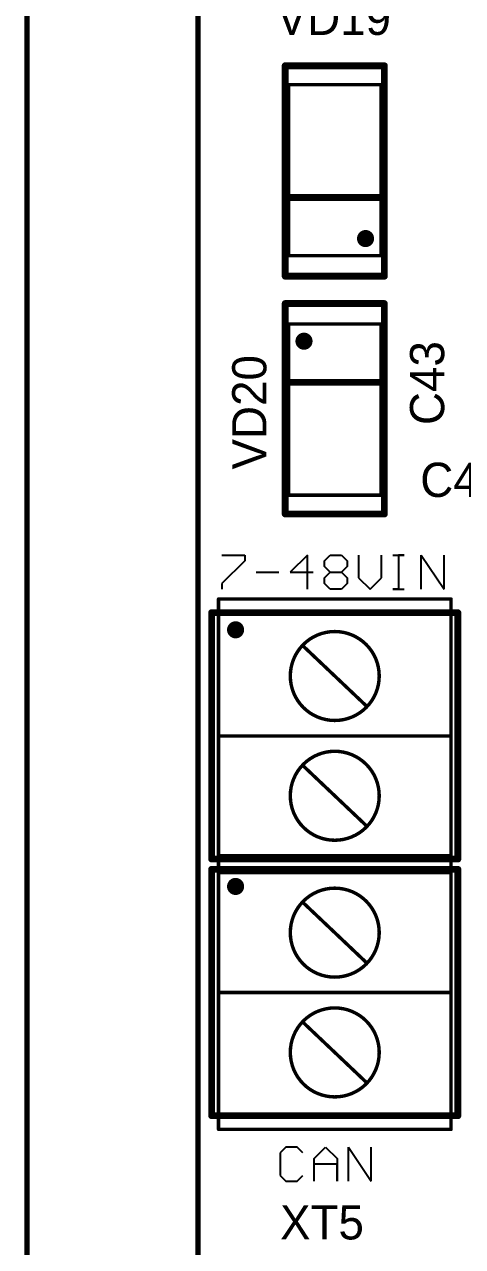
# Model space of a CAD drawing. Header units: millimetres. Extents: x 401 to 806, y 209 to 418.
# Drawn here: x 400.78 to 413.59, y 242.74 to 278.46 of the extents above; entities that cross this region are included whole.
import ezdxf

# ---------------------------------------------------------------- set-up
doc = ezdxf.new("R2010")
doc.units = ezdxf.units.MM
for name, color, linetype in [('KeepOutLayer', 6, 'Continuous'), ('Mechanical1', 6, 'Continuous'), ('TopOverlay', 28, 'Continuous')]:
    doc.layers.add(name, color=color, linetype=linetype)

msp = doc.modelspace()

# ---------------------------------------------------------------- linework, layer by layer
at = {"layer": 'KeepOutLayer', "const_width": 0.15}
for points in [[(400.85, 210.448), (400.85, 410.448)], [(405.85, 210.448), (405.85, 410.448)]]:
    msp.add_lwpolyline(points, dxfattribs=at)
at = {"layer": 'Mechanical1', "const_width": 0.1}
for points in [[(408.5, 276.698), (411.2, 276.698)], [(408.5, 271.698), (408.5, 276.698)], [(411.2, 271.698), (411.2, 276.698)], [(408.5, 271.698), (411.2, 271.698)], [(408.5, 269.698), (411.2, 269.698)], [(408.5, 264.698), (408.5, 269.698)], [(411.2, 264.698), (411.2, 269.698)], [(408.5, 264.698), (411.2, 264.698)], [(406.45, 253.664), (406.45, 261.664)], [(406.45, 261.664), (413.25, 261.664)], [(413.25, 253.664), (413.25, 261.664)], [(408.919, 260.296), (410.781, 258.532)], [(406.45, 257.664), (413.25, 257.664)], [(408.919, 256.796), (410.781, 255.032)], [(406.45, 246.164), (406.45, 254.164)], [(406.45, 254.164), (413.25, 254.164)], [(413.25, 246.164), (413.25, 254.164)], [(406.45, 253.664), (413.25, 253.664)], [(408.919, 252.796), (410.781, 251.032)], [(406.45, 250.164), (413.25, 250.164)], [(408.919, 249.296), (410.781, 247.532)], [(406.45, 246.164), (413.25, 246.164)]]:
    msp.add_lwpolyline(points, dxfattribs=at)
at = {"layer": 'Mechanical1'}
for points, const_width in [([(408.475, 276.698, 1), (408.525, 276.698, 1)], 0.05), ([(408.475, 276.698, 1), (408.525, 276.698, 1)], 0.05), ([(411.175, 276.698, 1), (411.225, 276.698, 1)], 0.05), ([(411.175, 276.698, 1), (411.225, 276.698, 1)], 0.05), ([(410.625, 272.198, 1), (410.875, 272.198, 1)], 0.25), ([(408.475, 271.698, 1), (408.525, 271.698, 1)], 0.05), ([(408.475, 271.698, 1), (408.525, 271.698, 1)], 0.05), ([(411.175, 271.698, 1), (411.225, 271.698, 1)], 0.05), ([(411.175, 271.698, 1), (411.225, 271.698, 1)], 0.05), ([(408.475, 269.698, 1), (408.525, 269.698, 1)], 0.05), ([(408.475, 269.698, 1), (408.525, 269.698, 1)], 0.05), ([(411.175, 269.698, 1), (411.225, 269.698, 1)], 0.05), ([(411.175, 269.698, 1), (411.225, 269.698, 1)], 0.05), ([(408.825, 269.198, 1), (409.075, 269.198, 1)], 0.25), ([(408.475, 264.698, 1), (408.525, 264.698, 1)], 0.05), ([(408.475, 264.698, 1), (408.525, 264.698, 1)], 0.05), ([(411.175, 264.698, 1), (411.225, 264.698, 1)], 0.05), ([(411.175, 264.698, 1), (411.225, 264.698, 1)], 0.05), ([(406.425, 261.664, 1), (406.475, 261.664, 1)], 0.05), ([(406.425, 261.664, 1), (406.475, 261.664, 1)], 0.05), ([(413.225, 261.664, 1), (413.275, 261.664, 1)], 0.05), ([(413.225, 261.664, 1), (413.275, 261.664, 1)], 0.05), ([(411.15, 259.414, 1), (408.55, 259.414, 1)], 0.1), ([(408.894, 260.296, 1), (408.944, 260.296, 1)], 0.05), ([(408.525, 259.414, 1), (408.575, 259.414, 1)], 0.05), ([(411.125, 259.414, 1), (411.175, 259.414, 1)], 0.05), ([(410.756, 258.532, 1), (410.806, 258.532, 1)], 0.05), ([(406.425, 257.664, 1), (406.475, 257.664, 1)], 0.05), ([(413.225, 257.664, 1), (413.275, 257.664, 1)], 0.05), ([(411.15, 255.914, 1), (408.55, 255.914, 1)], 0.1), ([(408.894, 256.796, 1), (408.944, 256.796, 1)], 0.05), ([(408.525, 255.914, 1), (408.575, 255.914, 1)], 0.05), ([(411.125, 255.914, 1), (411.175, 255.914, 1)], 0.05), ([(410.756, 255.032, 1), (410.806, 255.032, 1)], 0.05), ([(406.425, 254.164, 1), (406.475, 254.164, 1)], 0.05), ([(406.425, 254.164, 1), (406.475, 254.164, 1)], 0.05), ([(413.225, 254.164, 1), (413.275, 254.164, 1)], 0.05), ([(413.225, 254.164, 1), (413.275, 254.164, 1)], 0.05), ([(406.425, 253.664, 1), (406.475, 253.664, 1)], 0.05), ([(406.425, 253.664, 1), (406.475, 253.664, 1)], 0.05), ([(413.225, 253.664, 1), (413.275, 253.664, 1)], 0.05), ([(413.225, 253.664, 1), (413.275, 253.664, 1)], 0.05), ([(411.15, 251.914, 1), (408.55, 251.914, 1)], 0.1), ([(408.894, 252.796, 1), (408.944, 252.796, 1)], 0.05), ([(408.525, 251.914, 1), (408.575, 251.914, 1)], 0.05), ([(411.125, 251.914, 1), (411.175, 251.914, 1)], 0.05), ([(410.756, 251.032, 1), (410.806, 251.032, 1)], 0.05), ([(406.425, 250.164, 1), (406.475, 250.164, 1)], 0.05), ([(413.225, 250.164, 1), (413.275, 250.164, 1)], 0.05), ([(411.15, 248.414, 1), (408.55, 248.414, 1)], 0.1), ([(408.894, 249.296, 1), (408.944, 249.296, 1)], 0.05), ([(408.525, 248.414, 1), (408.575, 248.414, 1)], 0.05), ([(411.125, 248.414, 1), (411.175, 248.414, 1)], 0.05), ([(410.756, 247.532, 1), (410.806, 247.532, 1)], 0.05), ([(406.425, 246.164, 1), (406.475, 246.164, 1)], 0.05), ([(406.425, 246.164, 1), (406.475, 246.164, 1)], 0.05), ([(413.225, 246.164, 1), (413.275, 246.164, 1)], 0.05), ([(413.225, 246.164, 1), (413.275, 246.164, 1)], 0.05)]:
    msp.add_lwpolyline(points, format="xyb", close=True, dxfattribs=dict(at, const_width=const_width))
at = {"layer": 'TopOverlay'}
for p, q in [((406.55, 262.947), (407.216, 262.947)), ((407.216, 262.947), (407.216, 262.781)), ((409.049, 262.947), (408.549, 262.447)), ((409.049, 261.948), (409.049, 262.947)), ((409.549, 262.781), (409.716, 262.947)), ((409.716, 262.947), (410.049, 262.947)), ((410.049, 262.947), (410.215, 262.781)), ((410.549, 262.947), (410.549, 262.281)), ((411.215, 262.281), (411.215, 262.947)), ((411.548, 262.947), (411.882, 262.947)), ((411.882, 262.947), (411.715, 262.947)), ((411.715, 262.947), (411.715, 261.948)), ((412.381, 261.948), (412.381, 262.947)), ((412.381, 262.947), (413.048, 261.948)), ((413.048, 261.948), (413.048, 262.947)), ((407.216, 262.781), (406.55, 262.114)), ((409.549, 262.614), (409.549, 262.781)), ((409.716, 262.447), (409.549, 262.614)), ((410.215, 262.614), (410.049, 262.447)), ((410.215, 262.781), (410.215, 262.614)), ((407.55, 262.447), (408.216, 262.447)), ((408.549, 262.447), (409.216, 262.447)), ((409.549, 262.281), (409.716, 262.447)), ((409.549, 262.114), (409.549, 262.281)), ((409.716, 262.447), (410.049, 262.447)), ((410.049, 262.447), (410.215, 262.281)), ((410.215, 262.281), (410.215, 262.114)), ((410.549, 262.281), (410.882, 261.948)), ((410.882, 261.948), (411.215, 262.281)), ((406.55, 262.114), (406.55, 261.948)), ((409.716, 261.948), (409.549, 262.114)), ((410.049, 261.948), (409.716, 261.948)), ((410.215, 262.114), (410.049, 261.948)), ((411.715, 261.948), (411.548, 261.948)), ((411.548, 261.948), (411.882, 261.948)), ((408.417, 245.647), (408.25, 245.481)), ((408.25, 245.481), (408.25, 244.814)), ((408.75, 245.647), (408.417, 245.647)), ((408.916, 245.481), (408.75, 245.647)), ((409.25, 245.314), (409.583, 245.647)), ((409.583, 245.647), (409.916, 245.314)), ((410.249, 244.648), (410.249, 245.647)), ((410.249, 245.647), (410.916, 244.648)), ((410.916, 244.648), (410.916, 245.647)), ((409.25, 244.648), (409.25, 245.314)), ((409.916, 245.147), (409.25, 245.147)), ((409.916, 245.314), (409.916, 244.648)), ((409.916, 244.648), (409.916, 245.147)), ((408.25, 244.814), (408.417, 244.648)), ((408.417, 244.648), (408.75, 244.648)), ((408.75, 244.648), (408.916, 244.814))]:
    msp.add_line(p, q, dxfattribs=at)
at = {"layer": 'TopOverlay', "const_width": 0.2}
for points in [[(408.4, 277.248), (411.3, 277.248)], [(408.4, 271.098), (408.4, 277.248)], [(411.3, 271.098), (411.3, 277.248)], [(408.4, 273.398), (411.3, 273.398)], [(408.4, 271.098), (411.3, 271.098)], [(408.4, 264.148), (408.4, 270.298)], [(408.4, 270.298), (411.3, 270.298)], [(411.3, 264.148), (411.3, 270.298)], [(408.4, 267.998), (411.3, 267.998)], [(408.4, 264.148), (411.3, 264.148)], [(406.25, 261.264), (413.45, 261.264)], [(406.25, 254.064), (406.25, 261.264)], [(413.45, 254.064), (413.45, 261.264)], [(406.25, 254.064), (413.45, 254.064)], [(406.25, 253.764), (413.45, 253.764)], [(406.25, 246.564), (406.25, 253.764)], [(413.45, 246.564), (413.45, 253.764)], [(406.25, 246.564), (413.45, 246.564)]]:
    msp.add_lwpolyline(points, dxfattribs=at)
at = {"layer": 'TopOverlay'}
for points, const_width in [([(408.35, 277.248, 1), (408.45, 277.248, 1)], 0.1), ([(408.35, 277.248, 1), (408.45, 277.248, 1)], 0.1), ([(411.25, 277.248, 1), (411.35, 277.248, 1)], 0.1), ([(411.25, 277.248, 1), (411.35, 277.248, 1)], 0.1), ([(408.35, 273.398, 1), (408.45, 273.398, 1)], 0.1), ([(411.25, 273.398, 1), (411.35, 273.398, 1)], 0.1), ([(408.35, 271.098, 1), (408.45, 271.098, 1)], 0.1), ([(408.35, 271.098, 1), (408.45, 271.098, 1)], 0.1), ([(411.25, 271.098, 1), (411.35, 271.098, 1)], 0.1), ([(411.25, 271.098, 1), (411.35, 271.098, 1)], 0.1), ([(408.35, 270.298, 1), (408.45, 270.298, 1)], 0.1), ([(408.35, 270.298, 1), (408.45, 270.298, 1)], 0.1), ([(411.25, 270.298, 1), (411.35, 270.298, 1)], 0.1), ([(411.25, 270.298, 1), (411.35, 270.298, 1)], 0.1), ([(408.35, 267.998, 1), (408.45, 267.998, 1)], 0.1), ([(411.25, 267.998, 1), (411.35, 267.998, 1)], 0.1), ([(408.35, 264.148, 1), (408.45, 264.148, 1)], 0.1), ([(408.35, 264.148, 1), (408.45, 264.148, 1)], 0.1), ([(411.25, 264.148, 1), (411.35, 264.148, 1)], 0.1), ([(411.25, 264.148, 1), (411.35, 264.148, 1)], 0.1), ([(406.2, 261.264, 1), (406.3, 261.264, 1)], 0.1), ([(406.2, 261.264, 1), (406.3, 261.264, 1)], 0.1), ([(413.4, 261.264, 1), (413.5, 261.264, 1)], 0.1), ([(413.4, 261.264, 1), (413.5, 261.264, 1)], 0.1), ([(406.825, 260.764, 1), (407.075, 260.764, 1)], 0.25), ([(406.2, 254.064, 1), (406.3, 254.064, 1)], 0.1), ([(406.2, 254.064, 1), (406.3, 254.064, 1)], 0.1), ([(413.4, 254.064, 1), (413.5, 254.064, 1)], 0.1), ([(413.4, 254.064, 1), (413.5, 254.064, 1)], 0.1), ([(406.2, 253.764, 1), (406.3, 253.764, 1)], 0.1), ([(406.2, 253.764, 1), (406.3, 253.764, 1)], 0.1), ([(413.4, 253.764, 1), (413.5, 253.764, 1)], 0.1), ([(413.4, 253.764, 1), (413.5, 253.764, 1)], 0.1), ([(406.825, 253.264, 1), (407.075, 253.264, 1)], 0.25), ([(406.2, 246.564, 1), (406.3, 246.564, 1)], 0.1), ([(406.2, 246.564, 1), (406.3, 246.564, 1)], 0.1), ([(413.4, 246.564, 1), (413.5, 246.564, 1)], 0.1), ([(413.4, 246.564, 1), (413.5, 246.564, 1)], 0.1)]:
    msp.add_lwpolyline(points, format="xyb", close=True, dxfattribs=dict(at, const_width=const_width))

# ---------------------------------------------------------------- texts
for s, p in [('VD19', (408.15, 278.148)), ('C42', (412.35, 264.648)), ('XT5', (408.25, 242.948))]:
    msp.add_text(s, height=1, dxfattribs=at).set_placement(p)
for s, p in [('C43', (413.05, 266.748)), ('VD20', (407.85, 265.448))]:
    msp.add_text(s, height=1, rotation=90, dxfattribs=at).set_placement(p)

doc.saveas('drawing.dxf')
